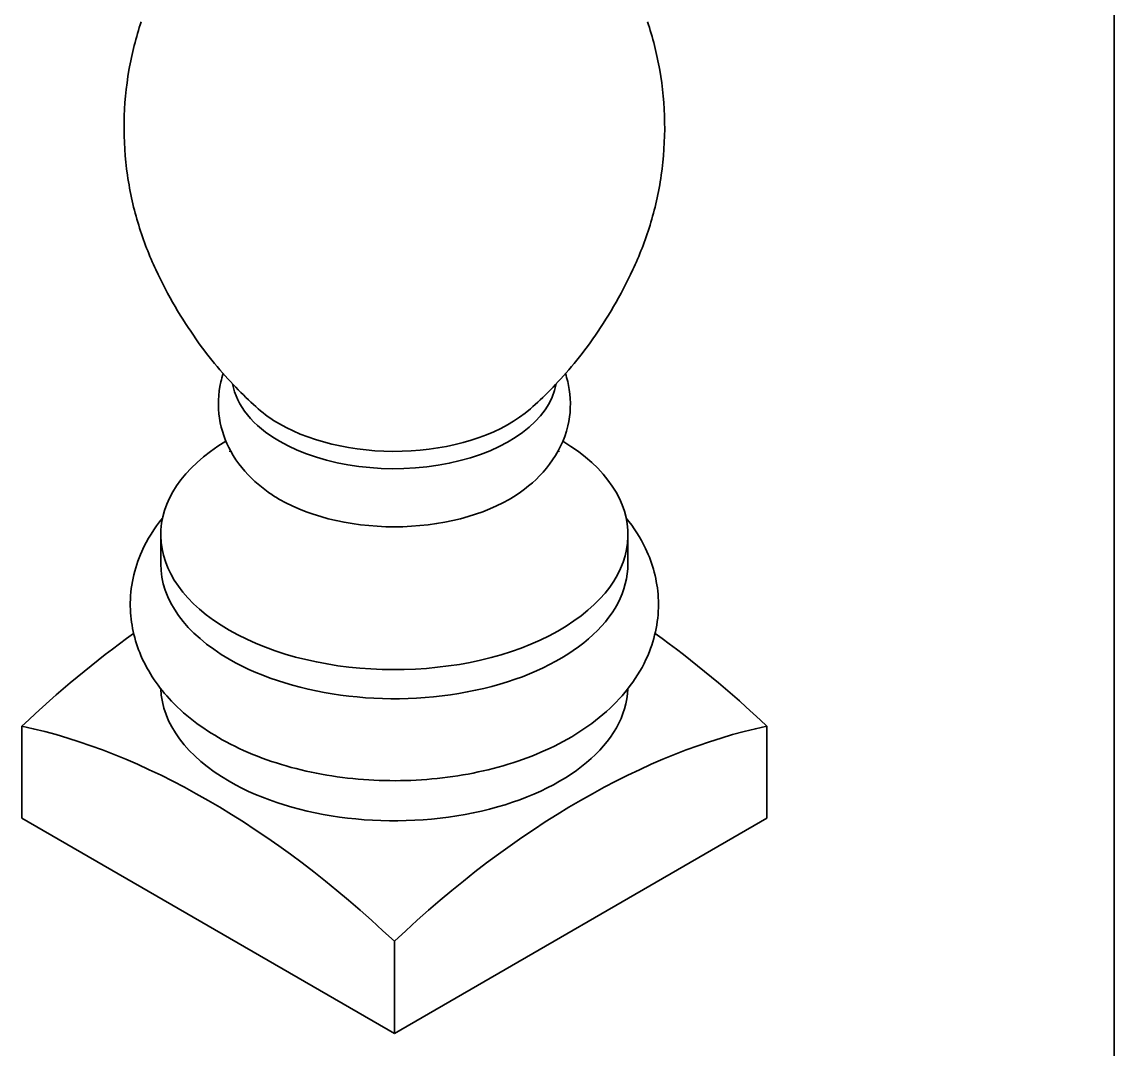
# Model space of a CAD drawing. Header units: millimetres. Extents: x 30413 to 31153, y 5578 to 6726.
# Drawn here: x 30846 to 31152.9, y 5731.4 to 6019.9 of the extents above; entities that cross this region are included whole.
import ezdxf

# ---------------------------------------------------------------- set-up
doc = ezdxf.new("R2010")
doc.units = ezdxf.units.MM
doc.layers.get('0').update_dxf_attribs({"lineweight": 35})

msp = doc.modelspace()

# ---------------------------------------------------------------- linework, layer by layer
msp.add_line((31152.87967971847, 5577.787069461359), (31152.87967971847, 6725.787069461356))
at = {"extrusion": (-3.60822483003176e-15, 0.8164965809277238, 0.5773502691896292)}
for p, q in [((30885.04016315895, 5867.673484055451), (30885.04016315895, 5875.838449864728)), ((31016.28596240767, 5867.673484055462), (31016.28596240767, 5875.838449864737)), ((30846.0112591677, 5822.082006376444), (30846.01125916771, 5796.207816450004)), ((31055.31486639893, 5822.082006376462), (31055.31486639893, 5796.207816450024)), ((30846.01125916771, 5796.207816450004), (30950.66306278333, 5735.787069461359)), ((30950.66306278333, 5735.787069461359), (31055.31486639893, 5796.207816450024)), ((30950.66306278332, 5761.661259387802), (30950.66306278333, 5735.787069461359))]:
    msp.add_line(p, q, dxfattribs=at)
for centre, major_axis, ratio, start_param, end_param in [((30950.66306278331, 5920.745761815757), (-45.65071278216419, -4.16103098578944e-12), 0.5773502691896257, 0.0965860136534192, 0.7853981633974482), ((30950.66306278331, 5920.745761815757), (-45.65071278216419, -4.16103098578944e-12), 0.5773502691896257, 0.7853981633974482, 3.045006639936394), ((30950.66306278331, 5925.609748590714), (-45.65071278216419, -4.16103098578944e-12), 0.5773502691896257, 0.5782693969583308, 0.7853981633974482), ((30950.66306278331, 5925.609748590714), (-45.65071278216419, -4.16103098578944e-12), 0.5773502691896257, 0.7853981633974482, 2.563323256631517), ((30950.66306278331, 5875.838449864732), (-65.6228996243626, -5.965494100946631e-12), 0.5773502691896257, 5.517768240106487, 7.068583470577035), ((30950.66306278331, 5875.838449864732), (-65.6228996243626, -5.965494100946631e-12), 0.5773502691896257, 0.7853981633974485, 3.907009720662852), ((30950.66306278331, 5904.415830197202), (-45.65071278216509, -4.166832542933033e-12), 0.5773502691896258, 0.6809155066802747, 0.785398163397448), ((30950.66306278331, 5904.415830197202), (-45.65071278216509, -4.166832542933033e-12), 0.5773502691896258, 0.785398163397448, 2.460677146909551), ((30950.66306278331, 5867.673484055456), (-65.6228996243626, -5.965494100946631e-12), 0.5773502691896257, -1.948590383225657e-14, 0.7853981633974485), ((30950.66306278331, 5867.673484055456), (-65.6228996243626, -5.965494100946631e-12), 0.5773502691896257, 0.7853981633974485, 3.141592653589793), ((30898.33716097553, 5661.881337063602), (122.3320765726983, 211.8853720193648), 0.5773502691896258, 0.9066123017493356, 1.092665845886296), ((31002.98896459114, 5661.881337063609), (122.3320765727368, -211.8853720193422), 0.5773502691896256, 2.048926807703504, 2.234980351840461), ((30950.66306278331, 5833.38062765649), (-65.6228996243626, -5.965494100946631e-12), 0.5773502691896257, 0.02113789876082132, 0.7853981633974485), ((30950.66306278331, 5833.38062765649), (-65.6228996243626, -5.965494100946631e-12), 0.5773502691896257, 0.7853981633974485, 3.120454754829082), ((30898.33716097553, 5601.460590074948), (122.3320765727372, -211.8853720193425), 0.5773502691896258, 2.048926807703509, 2.663462172681185), ((31002.98896459115, 5601.460590074958), (-122.3320765726983, -211.8853720193648), 0.5773502691896258, 3.619723134498392, 4.234258499476081)]:
    msp.add_ellipse(centre, major_axis=major_axis, ratio=ratio, start_param=start_param, end_param=end_param)
for points, knots in [([(30879.53386706138, 6019.884100487596), (30878.10254992703, 6015.598838035543), (30876.93396891834, 6011.04929731592), (30875.27731300954, 6001.54174415029), (30874.80356449179, 5996.579890204233), (30874.65847329645, 5986.623372262164), (30874.98732534763, 5981.631719603547), (30876.39267582526, 5971.929881106431), (30877.46747053741, 5967.221952088741), (30880.19144436592, 5958.342010877467), (30881.8362546303, 5954.168569243592), (30883.66175373445, 5950.312509421676)], [2.165675139447771, 2.165675139447771, 2.165675139447771, 2.165675139447771, 2.255930680094941, 2.255930680094941, 2.347781261318206, 2.347781261318206, 2.43963184254147, 2.43963184254147, 2.531482423764735, 2.531482423764735, 2.623004066243644, 2.623004066243644, 2.623004066243644, 2.623004066243644]), ([(31017.66437183221, 5950.312509421798), (31019.49034421741, 5954.169770138637), (31021.13487680209, 5958.342648522718), (31023.85865502919, 5967.221952088757), (31024.93344974134, 5971.929881106444), (31026.33880021897, 5981.63171960356), (31026.66765227015, 5986.62337226218), (31026.52256107481, 5996.579890204248), (31026.04881255706, 6001.541744150303), (31024.39215664825, 6011.049297315926), (31023.22357563957, 6015.598838035547), (31021.79225850521, 6019.884100487594)], [5.230990735208128, 5.230990735208128, 5.230990735208128, 5.230990735208128, 5.322499210209758, 5.322499210209758, 5.414349791433015, 5.414349791433015, 5.506200372656272, 5.506200372656272, 5.598050953879529, 5.598050953879529, 5.688306494526627, 5.688306494526627, 5.688306494526627, 5.688306494526627]), ([(30883.66175373439, 5950.312509421798), (30885.3672993277, 5946.636629280413), (30887.18334995972, 5943.183198113601), (30890.97145879475, 5936.674990314135), (30892.94557571819, 5933.628686806955), (30896.92800835752, 5927.998511039717), (30898.93625254503, 5925.41431173502), (30902.91505251535, 5920.673726138048), (30904.88564456424, 5918.517073959987), (30908.73659168835, 5914.58620272502), (30910.61703764759, 5912.811795541018), (30912.43470812371, 5911.203957191192)], [2.618044767805052, 2.618044767805052, 2.618044767805052, 2.618044767805052, 2.680385622199404, 2.680385622199404, 2.743905188437221, 2.743905188437221, 2.807424754675038, 2.807424754675038, 2.870944320912855, 2.870944320912855, 2.934463887150673, 2.934463887150673, 2.934463887150673, 2.934463887150673]), ([(30988.89141744292, 5911.203957191203), (30990.70908791903, 5912.811795541029), (30992.58953387826, 5914.586202725028), (30996.44048100238, 5918.51707396), (30998.41107305126, 5920.673726138062), (31002.38987302158, 5925.414311735032), (31004.39811720909, 5927.998511039728), (31008.38054984843, 5933.628686806966), (31010.35466677185, 5936.674990314146), (31014.14277560688, 5943.183198113614), (31015.9588262389, 5946.636629280427), (31017.66437183221, 5950.312509421798)], [4.919517746823857, 4.919517746823857, 4.919517746823857, 4.919517746823857, 4.983037313061661, 4.983037313061661, 5.046556879299466, 5.046556879299466, 5.11007644553727, 5.11007644553727, 5.173596011775075, 5.173596011775075, 5.23593686616945, 5.23593686616945, 5.23593686616945, 5.23593686616945]), ([(30902.59887682878, 5921.094676261893), (30902.34329641795, 5920.328205702253), (30902.11972114454, 5919.546009740687), (30901.14642713385, 5915.445255531093), (30900.99551466799, 5911.918524821067), (30902.02515365777, 5905.224935466518), (30903.15974148845, 5902.075063772974), (30906.51089128697, 5896.006849792377), (30908.85361023101, 5893.201273457998), (30912.66044617585, 5889.737037200402), (30913.90227594279, 5888.743842050098), (30915.19260828623, 5887.824321974716)], [2.166003352714776, 2.166003352714776, 2.166003352714776, 2.166003352714776, 2.220011388856168, 2.220011388856168, 2.444772794371362, 2.444772794371362, 2.664844515829235, 2.664844515829235, 2.921559040556105, 2.921559040556105, 3.037109996872624, 3.037109996872624, 3.037109996872624, 3.037109996872624]), ([(30986.13351728039, 5887.824321974724), (30989.17497130009, 5889.991731048571), (30991.96096010968, 5892.570592921635), (30996.60043642556, 5898.758063873705), (30998.44402998676, 5902.403489995309), (31000.17969843277, 5909.716336481875), (31000.33061089863, 5913.243067191899), (30999.5751643701, 5918.154156312865), (30999.20810772725, 5919.652608548111), (30998.72724873784, 5921.094676261902)], [4.816871637101819, 4.816871637101819, 4.816871637101819, 4.816871637101819, 5.089237839773978, 5.089237839773978, 5.361604042446137, 5.361604042446137, 5.586365447961311, 5.586365447961311, 5.687978281259754, 5.687978281259754, 5.687978281259754, 5.687978281259754]), ([(30904.42208270418, 5899.160359853706), (30904.42208270417, 5899.160359853704), (30904.47577064794, 5899.251112412087), (30904.56211119596, 5899.453044506654), (30904.57199809442, 5899.476696452701), (30904.58217450799, 5899.501677215765)], [8.308572972990861, 8.308572972990861, 8.308572972990861, 8.308572972990861, 8.397359623410518, 8.397359623410518, 8.408382877954287, 8.408382877954287, 8.408382877954287, 8.408382877954287]), ([(30996.74395105863, 5899.501677215774), (30996.78530641351, 5899.400159297433), (30996.82187177072, 5899.320673916667), (30996.88352338097, 5899.194900569204), (30996.90404286244, 5899.160359853711), (30996.90404286244, 5899.160359853709)], [5.728784063199599, 5.728784063199599, 5.728784063199599, 5.728784063199599, 5.773580847496398, 5.773580847496398, 5.828593968163209, 5.828593968163209, 5.828593968163209, 5.828593968163209]), ([(30885.54183063554, 5880.514277016735), (30883.2259653448, 5877.667430878664), (30881.24049465912, 5874.538807215949), (30877.57454212657, 5866.376238219073), (30876.3969482733, 5861.062884787367), (30876.54175359086, 5850.967636876383), (30877.60827171562, 5846.237629987138), (30881.51381851581, 5837.139492443188), (30884.49273086725, 5832.860307418798), (30892.39292095393, 5824.566615561185), (30897.60276696701, 5820.791414228015), (30909.80437865922, 5814.231172560252), (30916.95257024948, 5811.610449699707), (30932.02972453038, 5807.983954839056), (30939.95744206129, 5806.981331223664), (30955.82077613234, 5806.610419072298), (30963.7516861104, 5807.226306606115), (30979.04450844126, 5810.056550113439), (30986.40078340656, 5812.276310865222), (30999.92062560581, 5818.374491830178), (31006.08854159412, 5822.263903665222), (31015.99329667981, 5831.572664537225), (31019.9083758284, 5836.89760038271), (31024.19415929858, 5847.793056690225), (31025.09528707714, 5853.047340128791), (31024.52794219399, 5863.014964185997), (31023.26305659826, 5867.691073695398), (31019.77781038664, 5875.019550449761), (31017.92202009675, 5877.886414914208), (31015.78429493108, 5880.514277016748)], [1.917107606566994, 1.917107606566994, 1.917107606566994, 1.917107606566994, 2.102483994242806, 2.102483994242806, 2.364475760612229, 2.364475760612229, 2.599137740545562, 2.599137740545562, 2.859004962979779, 2.859004962979779, 3.177179800733008, 3.177179800733008, 3.532249106557897, 3.532249106557897, 3.886514596219025, 3.886514596219025, 4.237193266594159, 4.237193266594159, 4.590193008050553, 4.590193008050553, 4.946908223898422, 4.946908223898422, 5.274471291348049, 5.274471291348049, 5.5306373881621, 5.5306373881621, 5.76575709299916, 5.76575709299916, 5.93687402740747, 5.93687402740747, 5.93687402740747, 5.93687402740747])]:
    msp.add_open_spline(points, degree=3, knots=knots)

doc.saveas('drawing.dxf')
